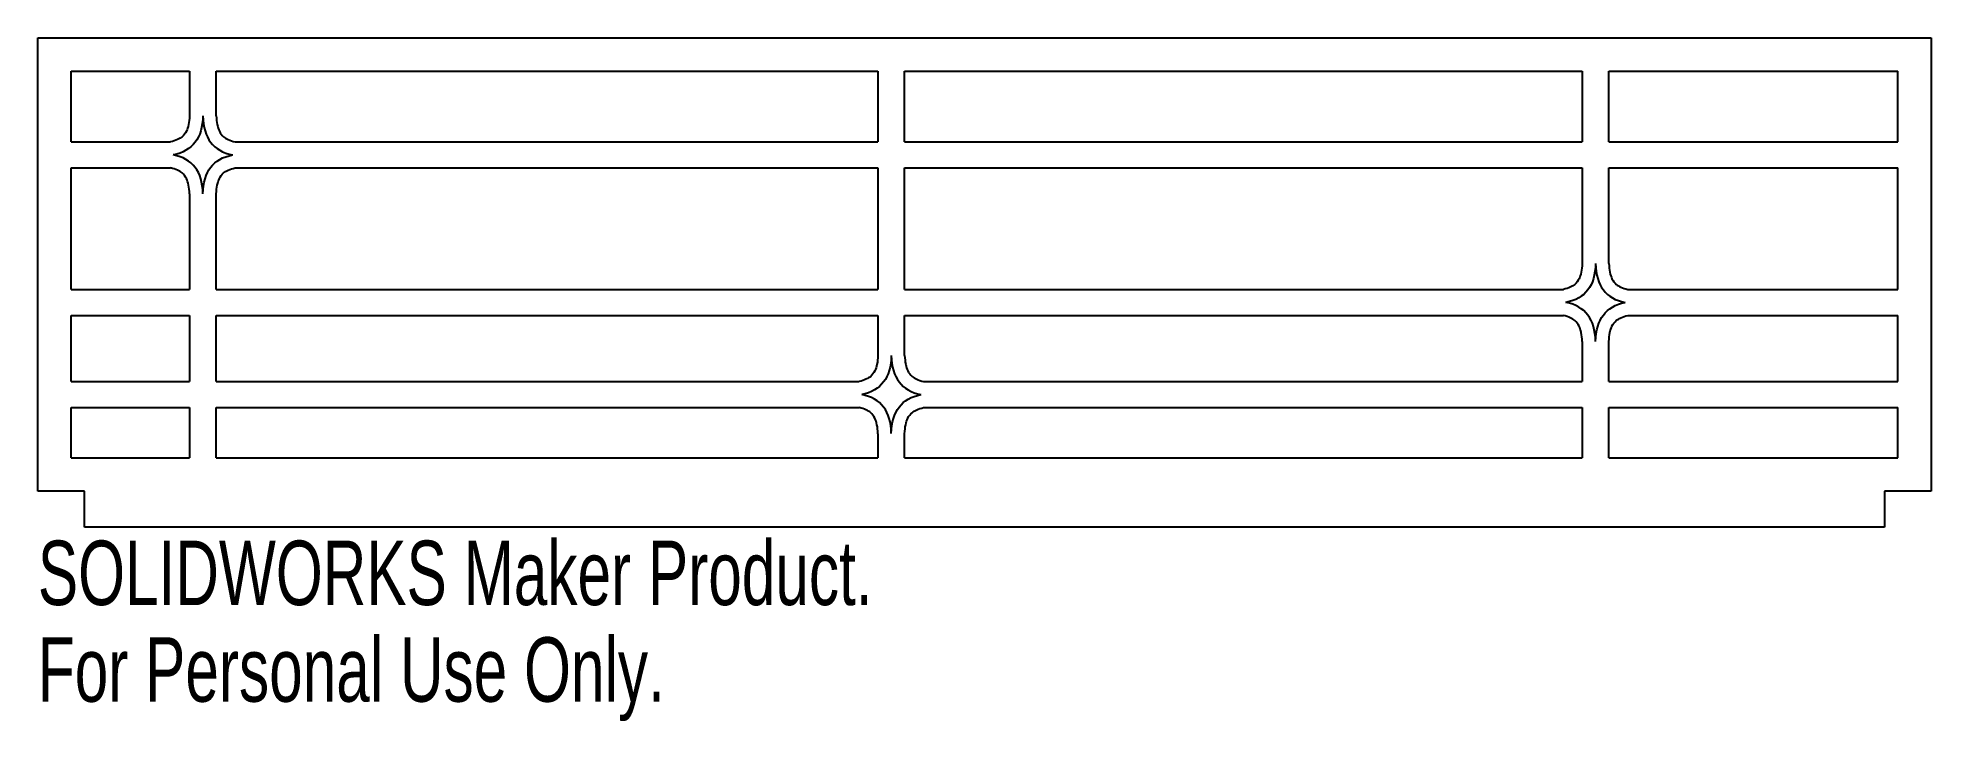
# Model space of a CAD drawing. Header units: millimetres. Extents: x -142 to 0, y -17 to 34.
import ezdxf

# ---------------------------------------------------------------- set-up
doc = ezdxf.new("R2010")
doc.units = ezdxf.units.MM
doc.styles.add('SLDTEXTSTYLE0', font='TXT', dxfattribs={"width": 0.7})

msp = doc.modelspace()

# ---------------------------------------------------------------- linework, layer by layer
at = {"color": 7, "linetype": 'Continuous', "lineweight": 25}
for p, q in [((-142, 0), (-142, 34)), ((-142, 34), (0, 34)), ((0, 34), (0, 0)), ((-139.5, 31.5), (-130.62, 31.5)), ((-139.5, 26.2), (-139.5, 31.5)), ((-130.62, 31.5), (-130.62, 28.16)), ((-128.62, 31.5), (-78.99, 31.5)), ((-128.62, 28.16), (-128.62, 31.5)), ((-78.99, 31.5), (-78.99, 26.2)), ((-76.99, 26.2), (-76.99, 31.5)), ((-76.99, 31.5), (-26.17, 31.5)), ((-26.17, 31.5), (-26.17, 26.2)), ((-24.17, 31.5), (-2.5, 31.5)), ((-24.17, 26.2), (-24.17, 31.5)), ((-2.5, 26.2), (-2.5, 31.5)), ((-139.5, 26.2), (-132.04, 26.2)), ((-127.21, 26.2), (-78.99, 26.2)), ((-76.99, 26.2), (-26.17, 26.2)), ((-24.17, 26.2), (-2.5, 26.2)), ((-139.5, 24.24), (-132.04, 24.24)), ((-139.5, 15.13), (-139.5, 24.24)), ((-127.21, 24.24), (-78.99, 24.24)), ((-78.99, 24.24), (-78.99, 15.13)), ((-76.99, 24.24), (-26.17, 24.24)), ((-76.99, 15.13), (-76.99, 24.24)), ((-26.17, 24.24), (-26.17, 17.08)), ((-24.17, 24.24), (-2.5, 24.24)), ((-24.17, 17.08), (-24.17, 24.24)), ((-2.5, 15.13), (-2.5, 24.24)), ((-130.62, 22.29), (-130.62, 15.13)), ((-128.62, 15.13), (-128.62, 22.29)), ((-139.5, 15.13), (-130.62, 15.13)), ((-128.62, 15.13), (-78.99, 15.13)), ((-76.99, 15.13), (-27.58, 15.13)), ((-22.75, 15.13), (-2.5, 15.13)), ((-139.5, 13.17), (-130.62, 13.17)), ((-139.5, 8.22), (-139.5, 13.17)), ((-130.62, 13.17), (-130.62, 8.22)), ((-128.62, 13.17), (-78.99, 13.17)), ((-128.62, 8.22), (-128.62, 13.17)), ((-78.99, 13.17), (-78.99, 10.18)), ((-76.99, 13.17), (-27.58, 13.17)), ((-76.99, 10.18), (-76.99, 13.17)), ((-22.75, 13.17), (-2.5, 13.17)), ((-2.5, 8.22), (-2.5, 13.17)), ((-26.17, 11.21), (-26.17, 8.22)), ((-24.17, 8.22), (-24.17, 11.21)), ((-139.5, 8.22), (-130.62, 8.22)), ((-128.62, 8.22), (-80.4, 8.22)), ((-75.57, 8.22), (-26.17, 8.22)), ((-24.17, 8.22), (-2.5, 8.22)), ((-139.5, 6.26), (-130.62, 6.26)), ((-139.5, 2.5), (-139.5, 6.26)), ((-130.62, 6.26), (-130.62, 2.5)), ((-128.62, 6.26), (-80.4, 6.26)), ((-128.62, 2.5), (-128.62, 6.26)), ((-75.57, 6.26), (-26.17, 6.26)), ((-26.17, 6.26), (-26.17, 2.5)), ((-24.17, 6.26), (-2.5, 6.26)), ((-24.17, 2.5), (-24.17, 6.26)), ((-2.5, 2.5), (-2.5, 6.26)), ((-78.99, 4.3), (-78.99, 2.5)), ((-76.99, 2.5), (-76.99, 4.3)), ((-139.5, 2.5), (-130.62, 2.5)), ((-128.62, 2.5), (-78.99, 2.5)), ((-76.99, 2.5), (-26.17, 2.5)), ((-24.17, 2.5), (-2.5, 2.5)), ((-138.5, 0), (-142, 0)), ((-138.5, -2.7), (-138.5, 0)), ((0, 0), (-3.5, 0)), ((-3.5, 0), (-3.5, -2.7)), ((-3.5, -2.7), (-138.5, -2.7))]:
    msp.add_line(p, q, dxfattribs=at)
for points in [[(-130.62, 28.16), (-130.65, 27.65), (-130.72, 27.27), (-130.95, 26.83), (-131.05, 26.69), (-131.36, 26.42), (-131.65, 26.29), (-132.04, 26.2)], [(-128.62, 28.16), (-128.6, 27.65), (-128.52, 27.27), (-128.3, 26.83), (-128.2, 26.69), (-127.89, 26.42), (-127.6, 26.29), (-127.21, 26.2)], [(-130.62, 22.29), (-130.65, 22.8), (-130.72, 23.18), (-130.95, 23.61), (-131.05, 23.75), (-131.36, 24.03), (-131.65, 24.15), (-132.04, 24.24)], [(-128.62, 22.29), (-128.6, 22.8), (-128.52, 23.18), (-128.3, 23.61), (-128.2, 23.75), (-127.89, 24.03), (-127.6, 24.15), (-127.21, 24.24)], [(-26.17, 17.08), (-26.19, 16.57), (-26.27, 16.19), (-26.49, 15.76), (-26.59, 15.62), (-26.9, 15.34), (-27.19, 15.22), (-27.58, 15.13)], [(-24.17, 17.08), (-24.15, 16.57), (-24.07, 16.19), (-23.85, 15.76), (-23.74, 15.62), (-23.43, 15.34), (-23.15, 15.22), (-22.75, 15.13)], [(-26.17, 11.21), (-26.19, 11.72), (-26.27, 12.11), (-26.49, 12.54), (-26.59, 12.68), (-26.9, 12.95), (-27.19, 13.08), (-27.58, 13.17)], [(-24.17, 11.21), (-24.15, 11.72), (-24.07, 12.11), (-23.85, 12.54), (-23.74, 12.68), (-23.43, 12.95), (-23.15, 13.08), (-22.75, 13.17)], [(-78.99, 10.18), (-79.01, 9.67), (-79.09, 9.28), (-79.31, 8.85), (-79.41, 8.71), (-79.72, 8.44), (-80.01, 8.31), (-80.4, 8.22)], [(-76.99, 10.18), (-76.96, 9.67), (-76.89, 9.28), (-76.67, 8.85), (-76.56, 8.71), (-76.25, 8.44), (-75.96, 8.31), (-75.57, 8.22)], [(-78.99, 4.3), (-79.01, 4.81), (-79.09, 5.2), (-79.31, 5.63), (-79.41, 5.77), (-79.72, 6.04), (-80.01, 6.17), (-80.4, 6.26)], [(-76.99, 4.3), (-76.96, 4.81), (-76.89, 5.2), (-76.67, 5.63), (-76.56, 5.77), (-76.25, 6.04), (-75.96, 6.17), (-75.57, 6.26)]]:
    msp.add_open_spline(points, degree=3, knots=[0, 0, 0, 0, 0.375, 0.375, 0.625, 0.625, 1, 1, 1, 1], dxfattribs=at)
for points in [[(-129.62, 28.14), (-129.66, 26.48), (-130.4, 25.51), (-131.85, 25.22)], [(-129.62, 28.14), (-129.59, 26.48), (-128.85, 25.51), (-127.4, 25.22)], [(-129.62, 22.31), (-129.66, 23.97), (-130.4, 24.94), (-131.85, 25.22)], [(-129.62, 22.31), (-129.59, 23.97), (-128.85, 24.94), (-127.4, 25.22)], [(-25.17, 17.06), (-25.2, 15.4), (-25.94, 14.43), (-27.39, 14.15)], [(-25.17, 17.06), (-25.13, 15.4), (-24.39, 14.43), (-22.95, 14.15)], [(-25.17, 11.23), (-25.2, 12.89), (-25.94, 13.86), (-27.39, 14.15)], [(-25.17, 11.23), (-25.13, 12.89), (-24.39, 13.86), (-22.95, 14.15)], [(-77.99, 10.16), (-78.02, 8.5), (-78.76, 7.53), (-80.21, 7.24)], [(-77.99, 10.16), (-77.95, 8.5), (-77.21, 7.53), (-75.77, 7.24)], [(-77.99, 4.33), (-78.02, 5.98), (-78.76, 6.96), (-80.21, 7.24)], [(-77.99, 4.33), (-77.95, 5.98), (-77.21, 6.96), (-75.77, 7.24)]]:
    msp.add_open_spline(points, degree=3, dxfattribs=at)

# ---------------------------------------------------------------- texts
at = {"color": 7, "linetype": 'Continuous', "char_height": 4.8336, "attachment_point": 1, "style": 'SLDTEXTSTYLE0'}
for s, insert in [('SOLIDWORKS Maker Product.', (-142, -3.72)), ('For Personal Use Only.', (-142, -10.97))]:
    msp.add_mtext(s, dxfattribs=dict(at, insert=insert))

doc.saveas('drawing.dxf')
